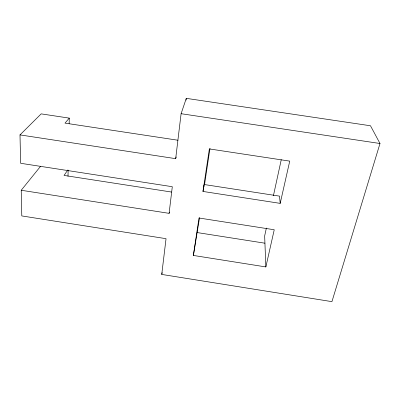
<?xml version="1.0" encoding="UTF-8"?>
<svg xmlns="http://www.w3.org/2000/svg" width="400" height="400" viewBox="0 0 400 400"><rect width="100%" height="100%" fill="white"/><g stroke="black" fill="none" stroke-linecap="round" stroke-linejoin="round"><path stroke-width="0.6" d="M68.005 176.27L68.14 170.125M69.155 123.625L69.275 118.12L41.17 113.875L20 134.9L20.63 163.285L172.305 186.71L169.095 213.345L21.225 190.26L21.79 215.925L166.045 238.675L161.74 274.425L331.935 301.645L380 143.505L370.485 125.77L186.29 98.355L181.095 113.705L175.68 158.665L20 134.9M186.065 100.175L186.29 98.355M193.38 255.445L199 218.01L274.24 229.755L265.85 266.93L193.38 255.445L199.565 217.555M202.985 191.445L209.365 148.925L289.735 161.12L280.195 203.37L202.985 191.445L204.165 184.52L279.51 196.12L280.195 203.37M203.8 186.945L203.98 185.73M204.495 184.805L209.985 148.35M266.38 228.03L264.655 235.97L265.85 266.93M273.425 195.67L281.265 159.65M161.74 274.425L162.18 272.615M169.095 213.345L169.415 212.155M175.68 158.665L176.205 156.925M67.81 170L64.055 175.42L171.6 192.06M21.225 190.26L40.55 166.325M69.275 118.12L65.005 123.12L177.98 140.235M181.095 113.705L380 143.505M197.195 232.565L264.935 243.2"/></g></svg>
